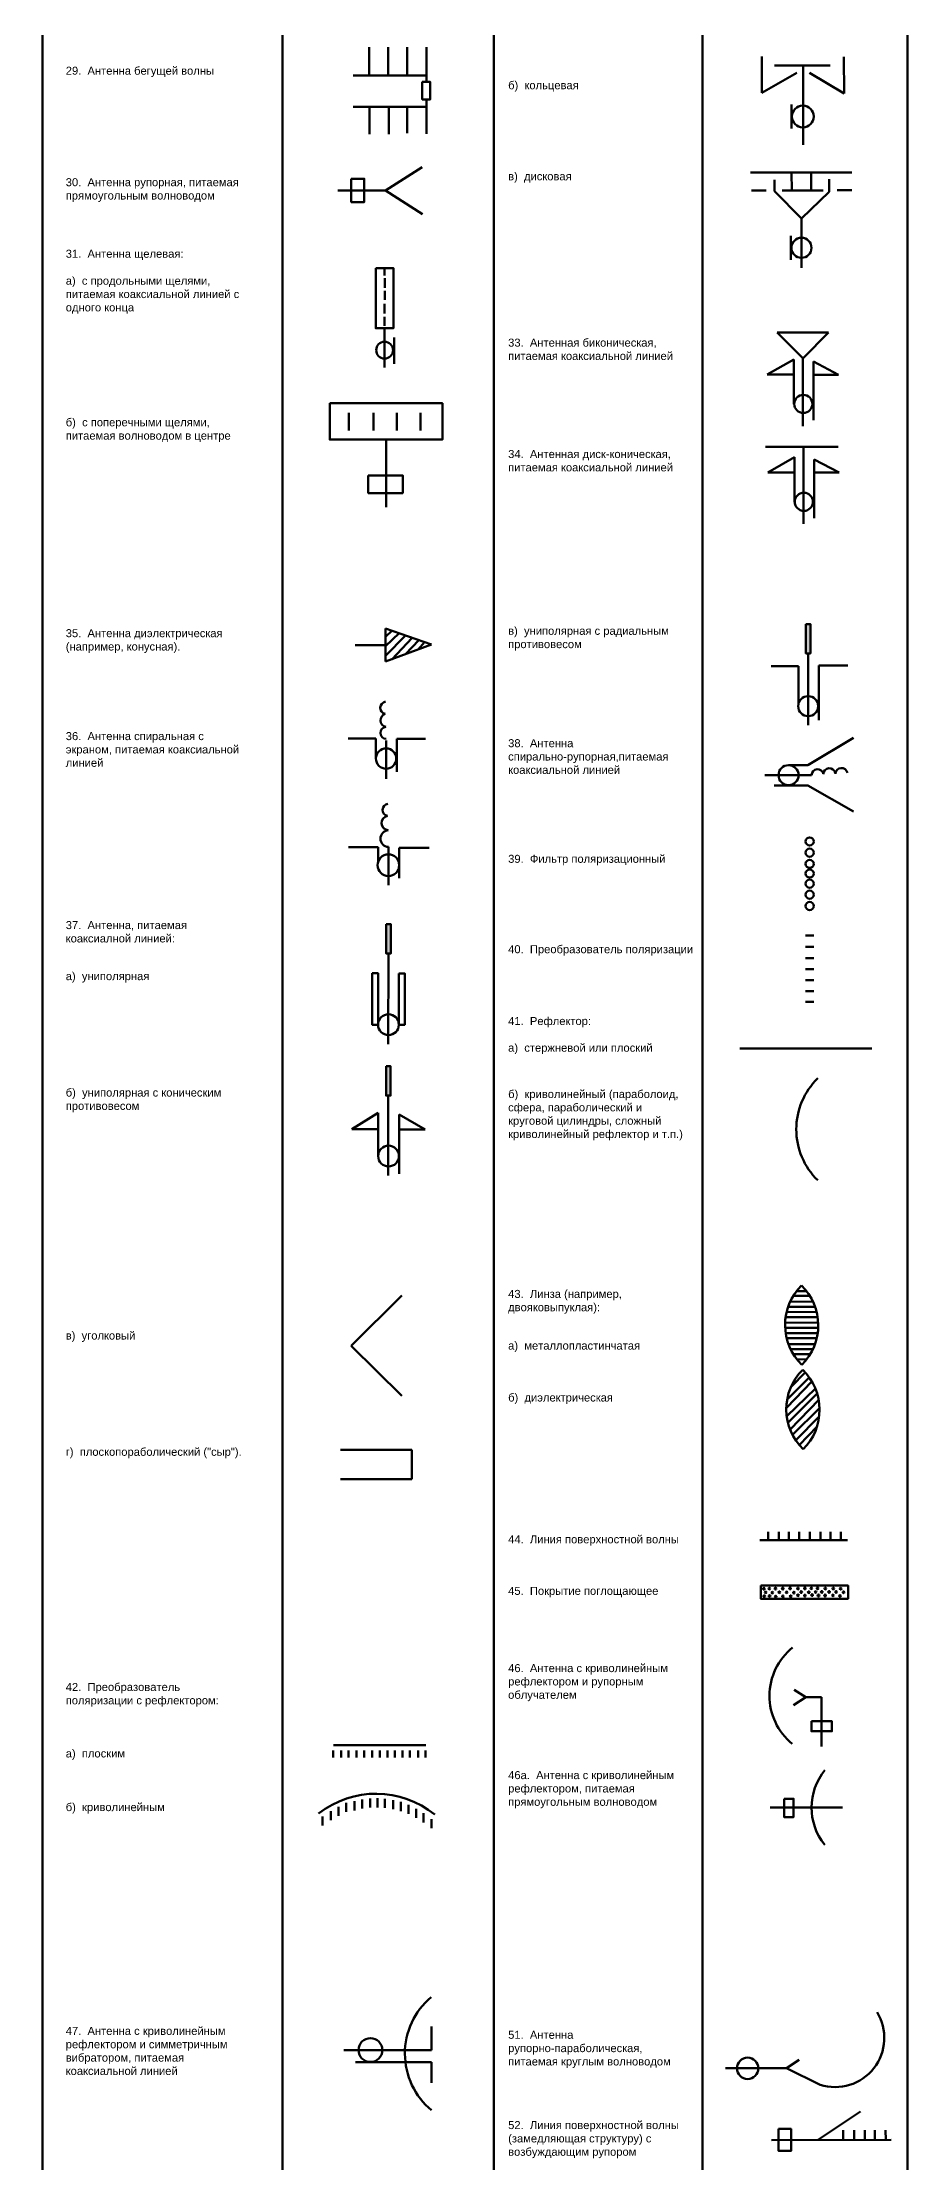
# Model space of a CAD drawing. Header units: millimetres. Extents: x -439143 to -438122, y 63765 to 65947.
# Drawn here: x -438760 to -438544, y 64326 to 64856 of the extents above; entities that cross this region are included whole.
import ezdxf

# ---------------------------------------------------------------- set-up
doc = ezdxf.new("R2010")
doc.units = ezdxf.units.MM
doc.layers.add('основные линии', color=10, linetype='Continuous', lineweight=80)
doc.layers.add('основные линии @ 1', color=10, linetype='Continuous', lineweight=80)
doc.styles.add('Аннотативный', font='arial.ttf')

msp = doc.modelspace()

# ---------------------------------------------------------------- hatches: boundary and pattern name
at = {"layer": 'основные линии', "true_color": 0xffffff}
h = msp.add_hatch(color=7, dxfattribs=at)
h.dxf.hatch_style = 1
h.paths.add_polyline_path([(-438569.09, 64703.26), (-438567.95, 64703.26), (-438567.95, 64710.61), (-438569.09, 64710.61)])
h = msp.add_hatch(color=7, dxfattribs=at)
h.dxf.hatch_style = 1
h.paths.add_polyline_path([(-438674.04, 64628.23), (-438672.89, 64628.23), (-438672.89, 64635.59), (-438674.04, 64635.59)])
h = msp.add_hatch(color=7, dxfattribs=at)
h.dxf.hatch_style = 1
h.paths.add_polyline_path([(-438674.08, 64592.72), (-438672.94, 64592.72), (-438672.94, 64600.08), (-438674.08, 64600.08)])
for points in [[(-438579.38, 64469.44, 1), (-438579.8, 64469.44, 1)], [(-438579.31, 64467.6, 1), (-438579.73, 64467.6, 1)], [(-438578.94, 64468.56, 1), (-438579.37, 64468.56, 1)], [(-438578.03, 64469.49, 1), (-438578.45, 64469.49, 1)], [(-438577.97, 64467.62, 1), (-438578.39, 64467.62, 1)], [(-438577.26, 64468.48, 1), (-438577.68, 64468.48, 1)], [(-438576.48, 64469.49, 1), (-438576.9, 64469.49, 1)], [(-438576.41, 64467.48, 1), (-438576.83, 64467.48, 1)], [(-438575.52, 64468.6, 1), (-438575.95, 64468.6, 1)], [(-438574.67, 64469.51, 1), (-438575.09, 64469.51, 1)], [(-438574.64, 64467.55, 1), (-438575.06, 64467.55, 1)], [(-438573.7, 64468.57, 1), (-438574.12, 64468.57, 1)], [(-438572.81, 64469.54, 1), (-438573.24, 64469.54, 1)], [(-438572.68, 64467.6, 1), (-438573.1, 64467.6, 1)], [(-438571.88, 64468.49, 1), (-438572.31, 64468.49, 1)], [(-438570.87, 64469.5, 1), (-438571.29, 64469.5, 1)], [(-438570.87, 64467.84, 1), (-438571.29, 64467.84, 1)], [(-438570.05, 64468.61, 1), (-438570.47, 64468.61, 1)], [(-438569.14, 64469.53, 1), (-438569.56, 64469.53, 1)], [(-438569.14, 64467.75, 1), (-438569.56, 64467.75, 1)], [(-438568.16, 64468.59, 1), (-438568.58, 64468.59, 1)], [(-438567.53, 64469.57, 1), (-438567.95, 64469.57, 1)], [(-438567.32, 64467.86, 1), (-438567.74, 64467.86, 1)], [(-438566.43, 64468.64, 1), (-438566.85, 64468.64, 1)], [(-438565.96, 64469.55, 1), (-438566.38, 64469.55, 1)], [(-438565.73, 64467.77, 1), (-438566.15, 64467.77, 1)], [(-438564.91, 64468.68, 1), (-438565.33, 64468.68, 1)], [(-438564.08, 64467.77, 1), (-438564.5, 64467.77, 1)], [(-438564.03, 64469.5, 1), (-438564.45, 64469.5, 1)], [(-438563.07, 64468.68, 1), (-438563.49, 64468.68, 1)], [(-438562.09, 64467.8, 1), (-438562.51, 64467.8, 1)], [(-438562.02, 64469.5, 1), (-438562.44, 64469.5, 1)], [(-438561.32, 64468.66, 1), (-438561.74, 64468.66, 1)], [(-438560.34, 64467.68, 1), (-438560.76, 64467.68, 1)], [(-438560.2, 64469.46, 1), (-438560.62, 64469.46, 1)], [(-438559.46, 64468.57, 1), (-438559.88, 64468.57, 1)]]:
    msp.add_hatch(color=7, dxfattribs=at).paths.add_polyline_path(points)

# ---------------------------------------------------------------- linework, layer by layer
at = {"layer": 'основные линии', "color": 7, "true_color": 0xffffff}
for p, q in [((-438760, 63765.33), (-438760, 65733.85)), ((-438700, 63766.05), (-438700, 65733.85)), ((-438647.15, 63766.05), (-438647.15, 65733.85)), ((-438594.96, 63767.21), (-438594.96, 65733.85)), ((-438543.66, 63766.05), (-438543.66, 65733.85)), ((-438678.3, 64854.8), (-438678.3, 64847.75)), ((-438673.53, 64854.8), (-438673.53, 64847.75)), ((-438668.76, 64854.8), (-438668.76, 64847.75)), ((-438663.94, 64847.75), (-438663.94, 64854.8)), ((-438580.1, 64852.51), (-438580.1, 64843.37)), ((-438580.1, 64843.37), (-438571.37, 64848.4)), ((-438576.9, 64850.2), (-438563.05, 64850.2)), ((-438569.79, 64830.42), (-438569.79, 64850.1)), ((-438559.55, 64843.24), (-438568.22, 64848.38)), ((-438559.64, 64852.35), (-438559.55, 64843.24)), ((-438682.31, 64847.75), (-438663.94, 64847.75)), ((-438663.94, 64847.75), (-438663.94, 64846.15)), ((-438682.31, 64839.93), (-438663.98, 64839.93)), ((-438678.17, 64833.02), (-438678.17, 64839.93)), ((-438673.38, 64833.07), (-438673.38, 64839.93)), ((-438668.75, 64839.93), (-438668.75, 64833.27)), ((-438663.98, 64841.7), (-438663.98, 64833.12)), ((-438572.7, 64840.45), (-438572.7, 64834.44)), ((-438665.04, 64824.78), (-438674.24, 64819.01)), ((-438582.92, 64823.49), (-438557.6, 64823.49)), ((-438572.65, 64823.49), (-438572.62, 64818.96)), ((-438567.76, 64823.49), (-438567.74, 64818.98)), ((-438686.11, 64819.01), (-438674.24, 64819.01)), ((-438664.96, 64813.04), (-438674.24, 64819.01)), ((-438582.68, 64818.97), (-438579.04, 64818.97)), ((-438576.9, 64818.78), (-438576.9, 64821.63)), ((-438570.2, 64811.97), (-438576.9, 64818.78)), ((-438575.04, 64818.94), (-438564.8, 64819)), ((-438570.2, 64811.97), (-438563.31, 64818.68)), ((-438563.31, 64818.68), (-438563.31, 64821.79)), ((-438561.27, 64819.02), (-438557.62, 64819.02)), ((-438570.2, 64799.68), (-438570.2, 64811.97)), ((-438572.85, 64807.63), (-438572.85, 64801.63)), ((-438674.44, 64799.6), (-438674.44, 64797.75)), ((-438674.37, 64797.09), (-438674.37, 64794.68)), ((-438674.42, 64790.68), (-438674.42, 64788.24)), ((-438674.34, 64793.92), (-438674.34, 64791.66)), ((-438674.46, 64787.38), (-438674.46, 64785.15)), ((-438674.43, 64784.63), (-438674.43, 64774.71)), ((-438672.08, 64782.24), (-438672.08, 64775.68)), ((-438576.3, 64783.45), (-438563.41, 64783.48)), ((-438569.85, 64777.08), (-438576.3, 64783.45)), ((-438563.41, 64783.48), (-438569.8, 64777.03)), ((-438572.09, 64776.77), (-438578.79, 64772.98)), ((-438572.09, 64765.55), (-438572.09, 64776.77)), ((-438569.85, 64760.1), (-438569.85, 64777.08)), ((-438567.22, 64761.53), (-438567.22, 64776.2)), ((-438567.22, 64776.2), (-438560.95, 64772.93)), ((-438578.79, 64772.98), (-438572.14, 64772.98)), ((-438560.95, 64772.93), (-438567.22, 64772.93)), ((-438683.36, 64763.43), (-438683.36, 64759.01)), ((-438677.24, 64763.43), (-438677.24, 64759.01)), ((-438671.36, 64763.43), (-438671.36, 64759.01)), ((-438665.43, 64763.43), (-438665.43, 64759.01)), ((-438674.06, 64756.71), (-438674.06, 64739.82)), ((-438579.21, 64754.92), (-438561.04, 64754.92)), ((-438569.69, 64735.62), (-438569.69, 64754.92)), ((-438571.93, 64752.3), (-438578.63, 64748.5)), ((-438578.63, 64748.5), (-438571.98, 64748.5)), ((-438571.93, 64741.07), (-438571.93, 64752.3)), ((-438567.06, 64737.06), (-438567.06, 64751.73)), ((-438567.06, 64751.73), (-438560.8, 64748.46)), ((-438560.8, 64748.46), (-438567.06, 64748.46)), ((-438681.79, 64705.29), (-438674.17, 64705.29)), ((-438674.17, 64701.2), (-438674.17, 64709.5)), ((-438674.17, 64709.5), (-438662.74, 64705.46)), ((-438674.17, 64707.44), (-438672.6, 64708.94)), ((-438674.17, 64705.06), (-438670.8, 64708.31)), ((-438674.17, 64702.67), (-438669.2, 64707.74)), ((-438662.74, 64705.46), (-438674.17, 64701.2)), ((-438672.6, 64701.78), (-438667.5, 64707.14)), ((-438665.87, 64706.57), (-438669.19, 64703.06)), ((-438664.44, 64706.06), (-438666.05, 64704.23)), ((-438570.96, 64700.08), (-438577.77, 64700.08)), ((-438570.96, 64690.63), (-438570.96, 64700.08)), ((-438568.52, 64703.26), (-438568.52, 64685.31)), ((-438565.82, 64686.55), (-438565.82, 64700.22)), ((-438565.82, 64700.22), (-438558.61, 64700.22)), ((-438676.61, 64681.98), (-438683.58, 64681.98)), ((-438676.61, 64676.95), (-438676.61, 64681.98)), ((-438674.05, 64671.95), (-438674.05, 64681.53)), ((-438671.34, 64681.95), (-438664.24, 64681.95)), ((-438671.34, 64673.7), (-438671.34, 64681.94)), ((-438568.58, 64675.29), (-438557.15, 64682.12)), ((-438573.43, 64675.32), (-438568.58, 64675.29)), ((-438579.38, 64672.83), (-438567.69, 64672.86)), ((-438577.05, 64670.25), (-438568.62, 64670.25)), ((-438568.62, 64670.25), (-438557.22, 64663.78)), ((-438676.03, 64654.79), (-438683.48, 64654.79)), ((-438676.03, 64651.26), (-438676.03, 64654.79)), ((-438673.47, 64645.3), (-438673.47, 64654.88)), ((-438670.76, 64647.05), (-438670.76, 64654.68)), ((-438670.76, 64654.68), (-438663.31, 64654.68)), ((-438569.15, 64632.79), (-438567.11, 64632.79)), ((-438673.47, 64628.23), (-438673.54, 64605.58)), ((-438569.15, 64629.9), (-438567.11, 64629.9)), ((-438569.15, 64627.1), (-438567.11, 64627.1)), ((-438569.15, 64624.35), (-438567.11, 64624.35)), ((-438569.15, 64621.6), (-438567.11, 64621.6)), ((-438569.15, 64618.81), (-438567.11, 64618.81)), ((-438569.15, 64616.14), (-438567.11, 64616.14)), ((-438585.6, 64604.47), (-438552.62, 64604.47)), ((-438673.51, 64592.72), (-438673.51, 64572.73)), ((-438676.04, 64588.38), (-438682.6, 64584.32)), ((-438682.6, 64584.32), (-438676.04, 64584.32)), ((-438676.04, 64577.62), (-438676.04, 64588.38)), ((-438670.79, 64573.17), (-438670.79, 64588.03)), ((-438670.79, 64588.03), (-438664.32, 64584.22)), ((-438664.32, 64584.22), (-438670.79, 64584.22)), ((-438682.8, 64530.21), (-438670.14, 64542.79)), ((-438573.02, 64541.22), (-438567.31, 64541.21)), ((-438572.27, 64542.64), (-438568.1, 64542.65)), ((-438571.46, 64543.82), (-438568.91, 64543.82)), ((-438574.29, 64535.94), (-438566, 64535.99)), ((-438574.17, 64537.32), (-438566.14, 64537.36)), ((-438573.92, 64538.61), (-438566.4, 64538.64)), ((-438573.54, 64539.95), (-438566.79, 64539.93)), ((-438574.28, 64534.64), (-438566, 64534.67)), ((-438574.14, 64533.32), (-438566.12, 64533.32)), ((-438573.9, 64532.1), (-438566.36, 64532.07)), ((-438573.44, 64530.57), (-438566.78, 64530.63)), ((-438682.8, 64530.21), (-438670.1, 64517.66)), ((-438572.92, 64529.35), (-438567.3, 64529.37)), ((-438572.21, 64528.06), (-438567.99, 64528.09)), ((-438571.31, 64526.77), (-438568.85, 64526.81)), ((-438573.98, 64514.7), (-438567.6, 64521.25)), ((-438573.77, 64516.74), (-438568.24, 64522.24)), ((-438572.81, 64519.91), (-438569.24, 64523.49)), ((-438573.88, 64512.61), (-438566.73, 64519.52)), ((-438573.57, 64510.94), (-438566.27, 64518.24)), ((-438573.05, 64509.3), (-438565.89, 64516.66)), ((-438572.42, 64507.9), (-438565.68, 64514.61)), ((-438571.64, 64506.57), (-438565.78, 64512.48)), ((-438570.74, 64505.37), (-438566.3, 64510.04)), ((-438685.5, 64504.17), (-438667.66, 64504.17)), ((-438667.66, 64504.17), (-438667.66, 64496.85)), ((-438685.5, 64496.85), (-438667.66, 64496.85)), ((-438578.51, 64483.7), (-438578.51, 64481.59)), ((-438575.87, 64483.7), (-438575.87, 64481.59)), ((-438573.32, 64483.7), (-438573.32, 64481.59)), ((-438570.74, 64483.7), (-438570.74, 64481.59)), ((-438568.1, 64483.7), (-438568.1, 64481.59)), ((-438565.46, 64483.7), (-438565.46, 64481.59)), ((-438562.97, 64483.7), (-438562.97, 64481.59)), ((-438560.35, 64483.7), (-438560.35, 64481.59)), ((-438580.62, 64481.59), (-438558.7, 64481.59)), ((-438569.12, 64442.38), (-438572.17, 64440.33)), ((-438569.12, 64442.38), (-438572.04, 64444.19)), ((-438565.15, 64442.38), (-438569.12, 64442.38)), ((-438565.15, 64442.38), (-438565.15, 64430.02)), ((-438687.21, 64430.35), (-438664.14, 64430.35)), ((-438687.29, 64429), (-438687.29, 64427.29)), ((-438685.31, 64429), (-438685.31, 64427.29)), ((-438683.48, 64429), (-438683.48, 64427.29)), ((-438681.42, 64429), (-438681.42, 64427.29)), ((-438679.55, 64429), (-438679.55, 64427.29)), ((-438677.56, 64429), (-438677.56, 64427.29)), ((-438675.66, 64429), (-438675.66, 64427.29)), ((-438673.71, 64429), (-438673.71, 64427.29)), ((-438671.88, 64429), (-438671.88, 64427.29)), ((-438669.98, 64429), (-438669.98, 64427.29)), ((-438668.11, 64429), (-438668.11, 64427.29)), ((-438666.08, 64429), (-438666.08, 64427.29)), ((-438664.22, 64429), (-438664.22, 64427.29)), ((-438687.89, 64413.89), (-438687.89, 64411.62)), ((-438685.97, 64414.97), (-438685.97, 64412.69)), ((-438684.02, 64415.96), (-438684.02, 64413.69)), ((-438681.98, 64416.32), (-438681.98, 64414.05)), ((-438680.07, 64416.76), (-438680.07, 64414.49)), ((-438678.07, 64417.04), (-438678.07, 64414.77)), ((-438676.24, 64417.08), (-438676.24, 64414.81)), ((-438674.36, 64416.96), (-438674.36, 64414.69)), ((-438672.33, 64416.64), (-438672.33, 64414.37)), ((-438670.41, 64416.16), (-438670.41, 64413.89)), ((-438668.49, 64415.44), (-438668.49, 64413.17)), ((-438666.5, 64414.45), (-438666.5, 64412.17)), ((-438578.03, 64414.8), (-438559.94, 64414.8)), ((-438689.92, 64412.55), (-438689.92, 64410.28)), ((-438664.7, 64413.33), (-438664.7, 64411.06)), ((-438662.71, 64411.85), (-438662.71, 64409.58)), ((-438662.69, 64354.11), (-438662.69, 64360.02)), ((-438684.59, 64354.11), (-438662.69, 64354.11)), ((-438681.67, 64351.14), (-438662.67, 64351.14)), ((-438662.67, 64351.14), (-438662.67, 64345.94)), ((-438573.9, 64349.62), (-438570.75, 64351.72)), ((-438589.19, 64349.62), (-438573.9, 64349.62)), ((-438573.9, 64349.62), (-438565.53, 64345.46)), ((-438555.42, 64338.77), (-438566.19, 64331.66)), ((-438577.73, 64331.65), (-438547.78, 64331.68)), ((-438559.77, 64334.08), (-438559.77, 64331.67)), ((-438557.06, 64334.08), (-438557.06, 64331.67)), ((-438554.35, 64334.08), (-438554.35, 64331.67)), ((-438551.82, 64334.08), (-438551.82, 64331.67)), ((-438549.15, 64334.08), (-438549.14, 64331.67))]:
    msp.add_line(p, q, dxfattribs=at)
for points in [[(-438665.03, 64846.1), (-438663.03, 64846.1), (-438663.03, 64841.74), (-438665.03, 64841.74)], [(-438682.76, 64821.91), (-438679.54, 64821.91), (-438679.54, 64816.06), (-438682.76, 64816.06)], [(-438676.65, 64799.6), (-438672.23, 64799.6), (-438672.23, 64784.56), (-438676.65, 64784.56)], [(-438688.14, 64765.79), (-438659.97, 64765.79), (-438659.97, 64756.71), (-438688.14, 64756.71)], [(-438678.51, 64747.75), (-438669.91, 64747.75), (-438669.91, 64743.33), (-438678.51, 64743.33)], [(-438569.09, 64710.61), (-438567.95, 64710.61), (-438567.95, 64703.26), (-438569.09, 64703.26)], [(-438674.04, 64635.59), (-438672.89, 64635.59), (-438672.89, 64628.23), (-438674.04, 64628.23)], [(-438677.53, 64623.3), (-438676.07, 64623.3), (-438676.07, 64610.46), (-438677.53, 64610.46)], [(-438670.84, 64623.26), (-438669.38, 64623.26), (-438669.38, 64610.43), (-438670.84, 64610.43)], [(-438674.08, 64600.08), (-438672.94, 64600.08), (-438672.94, 64592.72), (-438674.08, 64592.72)], [(-438580.38, 64470.26), (-438558.56, 64470.26), (-438558.56, 64466.95), (-438580.38, 64466.95)], [(-438567.73, 64436.35), (-438562.6, 64436.35), (-438562.6, 64433.82), (-438567.73, 64433.82)], [(-438574.56, 64416.98), (-438572.18, 64416.98), (-438572.18, 64412.38), (-438574.56, 64412.38)], [(-438575.94, 64334.43), (-438572.8, 64334.43), (-438572.8, 64328.92), (-438575.94, 64328.92)]]:
    msp.add_lwpolyline(points, close=True, dxfattribs=at)
for centre, radius in [((-438569.86, 64837.47), 2.72), ((-438570.2, 64804.65), 2.51), ((-438674.43, 64779.06), 2.11), ((-438569.75, 64765.63), 2.27), ((-438569.6, 64741.16), 2.27), ((-438568.52, 64690.08), 2.5), ((-438674.07, 64676.97), 2.54), ((-438573.43, 64672.82), 2.5), ((-438673.49, 64650.32), 2.71), ((-438568.15, 64656.26), 1.02), ((-438568.15, 64653.45), 1.02), ((-438568.15, 64650.65), 1.02), ((-438568.15, 64648.23), 1.02), ((-438568.15, 64645.69), 1.02), ((-438568.15, 64642.94), 1.02), ((-438568.15, 64640.11), 1.02), ((-438673.47, 64610.46), 2.6), ((-438673.45, 64577.62), 2.6), ((-438579.59, 64469.44), 0.21), ((-438579.52, 64467.6), 0.21), ((-438579.16, 64468.56), 0.21), ((-438578.24, 64469.49), 0.21), ((-438578.18, 64467.62), 0.21), ((-438577.47, 64468.48), 0.21), ((-438576.69, 64469.49), 0.21), ((-438576.62, 64467.48), 0.21), ((-438575.73, 64468.6), 0.21), ((-438574.88, 64469.51), 0.21), ((-438574.85, 64467.55), 0.21), ((-438573.91, 64468.57), 0.21), ((-438573.03, 64469.54), 0.21), ((-438572.89, 64467.6), 0.21), ((-438572.09, 64468.49), 0.21), ((-438571.08, 64469.5), 0.21), ((-438571.08, 64467.84), 0.21), ((-438570.26, 64468.61), 0.21), ((-438569.35, 64469.53), 0.21), ((-438569.35, 64467.75), 0.21), ((-438568.37, 64468.59), 0.21), ((-438567.74, 64469.57), 0.21), ((-438567.53, 64467.86), 0.21), ((-438566.64, 64468.64), 0.21), ((-438566.17, 64469.55), 0.21), ((-438565.94, 64467.77), 0.21), ((-438565.12, 64468.68), 0.21), ((-438564.29, 64467.77), 0.21), ((-438564.24, 64469.5), 0.21), ((-438563.28, 64468.68), 0.21), ((-438562.3, 64467.8), 0.21), ((-438562.23, 64469.5), 0.21), ((-438561.53, 64468.66), 0.21), ((-438560.55, 64467.68), 0.21), ((-438560.41, 64469.46), 0.21), ((-438559.67, 64468.57), 0.21), ((-438677.98, 64354.15), 2.98), ((-438583.66, 64349.58), 2.67)]:
    msp.add_circle(centre, radius, dxfattribs=at)
for centre, radius, start, end in [((-438673.95, 64689.67), 1.56, 99.5776, 257.7963), ((-438673.97, 64683.39), 1.52, 94.6077, 266.7895), ((-438673.8, 64686.55), 1.67, 106.4899, 260.1008), ((-438566.17, 64672.79), 1.52, 12.541, 177.2842), ((-438563.23, 64673.04), 1.52, 12.541, 177.2842), ((-438560.21, 64673.09), 1.52, 12.541, 177.2842), ((-438673.37, 64664.16), 1.56, 99.5776, 257.7963), ((-438673.38, 64656.97), 2.09, 93.5035, 267.5111), ((-438673.36, 64660.86), 1.82, 100.9076, 265.0438), ((-438553.69, 64584.3), 17.8, 134.2709, 225.7291), ((-438560.37, 64535.4), 13.93, 134.911, 225.799), ((-438579.92, 64535.28), 13.93, 314.911, 45.799), ((-438560.06, 64514.31), 13.93, 134.911, 225.799), ((-438579.6, 64514.18), 13.93, 314.911, 45.799), ((-438562.68, 64442.66), 15.51, 128.8192, 230.5468), ((-438552.95, 64414.74), 14.73, 140.5011, 219.0686), ((-438676.56, 64394.97), 23.25, 50.8403, 128.1555), ((-438650.95, 64353.28), 18.41, 130.0436, 230.4696), ((-438561.81, 64357.2), 12.32, 252.4016, 31.5413)]:
    msp.add_arc(centre, radius, start, end, dxfattribs=at)

# ---------------------------------------------------------------- texts
at = {"layer": 'основные линии @ 1', "color": 7, "true_color": 0xffffff, "char_height": 2, "attachment_point": 1, "style": 'Аннотативный'}
for s, width, heights, insert in [('29.  Антенна бегущей волны', 43.9547, [16.55], (-438754.16, 64849.92)), ('б)  кольцевая', 43.7696, [12.29], (-438643.54, 64846.29)), ('30.  Антенна рупорная, питаемая прямоугольным волноводом', 43.9547, [16.55], (-438754.16, 64822.05)), ('в)  дисковая', 43.7696, [12.29], (-438643.54, 64823.53)), ('31.  Антенна щелевая:', 43.9547, [16.55], (-438754.16, 64804.17)), ('а)  с продольными щелями, питаемая коаксиальной линией с одного конца', 43.9547, [16.55], (-438754.16, 64797.42)), ('33.  Антенная биконическая, питаемая коаксиальной линией', 43.7696, [12.29], (-438643.54, 64781.95)), ('б)  с поперечными щелями, питаемая волноводом в центре', 43.9547, [16.55], (-438754.16, 64762.04)), ('34.  Антенная диск-коническая, питаемая коаксиальной линией', 43.7696, [12.29], (-438643.54, 64754.1)), ('35.  Антенна диэлектрическая (например, конусная).', 43.9547, [16.55], (-438754.16, 64709.32)), ('в)  униполярная с радиальным противовесом', 43.7696, [12.29], (-438643.54, 64709.91)), ('36.  Антенна спиральная с экраном, питаемая коаксиальной линией', 43.9547, [16.55], (-438754.16, 64683.59)), ('38.  Антенна спирально-рупорная,питаемая коаксиальной линией', 43.7696, [12.29], (-438643.54, 64681.82)), ('39.  Фильтр поляризационный', 43.7696, [12.29], (-438643.54, 64652.92)), ('37.  Антенна, питаемая коаксиалной линией:', 43.9547, [16.55], (-438754.16, 64636.35)), ('40.  Преобразователь поляризации', 43.7696, [12.29], (-438643.54, 64630.32)), ('а)  униполярная', 43.9547, [16.55], (-438754.16, 64623.59)), ('41.  Рефлектор:', 43.7696, [12.29], (-438643.54, 64612.37)), ('а)  стержневой или плоский', 43.6668, [13.32], (-438643.54, 64605.7)), ('б)  униполярная с коническим противовесом', 43.9547, [16.55], (-438754.16, 64594.49)), ('б)  криволинейный (параболоид, сфера, параболический и круговой цилиндры, сложный криволинейный рефлектор и т.п.)', 43.6668, [13.32], (-438643.54, 64594.12)), ('43.  Линза (например, двояковыпуклая):', 43.7696, [12.29], (-438643.54, 64544.16)), ('в)  уголковый', 43.9547, [16.55], (-438754.16, 64533.75)), ('а)  металлопластинчатая', 43.7696, [12.29], (-438643.54, 64531.24)), ('б)  диэлектрическая', 43.7696, [12.29], (-438643.54, 64518.26)), ('г)  плоскопораболический ("сыр").', 43.9547, [16.55], (-438754.16, 64504.69)), ('44.  Линия поверхностной волны', 43.7696, [12.29], (-438643.54, 64482.82)), ('45.  Покрытие поглощающее', 43.7696, [12.29], (-438643.54, 64469.93)), ('42.  Преобразователь поляризации с рефлектором:', 43.9547, [16.55], (-438754.16, 64445.9)), ('46.  Антенна с криволинейным рефлектором и рупорным облучателем', 43.7696, [12.29], (-438643.54, 64450.62)), ('а)  плоским', 43.9547, [16.55], (-438754.16, 64429.29)), ('46а.  Антенна с криволинейным рефлектором, питаемая прямоугольным волноводом', 43.7696, [12.29], (-438643.54, 64423.87)), ('б)  криволинейным', 43.9547, [16.55], (-438754.16, 64415.87)), ('47.  Антенна с криволинейным рефлектором и симметричным вибратором, питаемая коаксиальной линией', 43.9547, [16.55], (-438754.16, 64359.93)), ('51.  Антенна рупорно-параболическая, питаемая круглым волноводом', 43.7696, [12.29], (-438643.54, 64358.96)), ('52.  Линия поверхностной волны (замедляющая структуру) с возбуждающим рупором', 43.7696, [12.29], (-438643.54, 64336.39))]:
    msp.add_mtext_dynamic_manual_height_columns(s, width=width, gutter_width=0.152, heights=heights, dxfattribs=dict(at, insert=insert))

doc.saveas('drawing.dxf')
